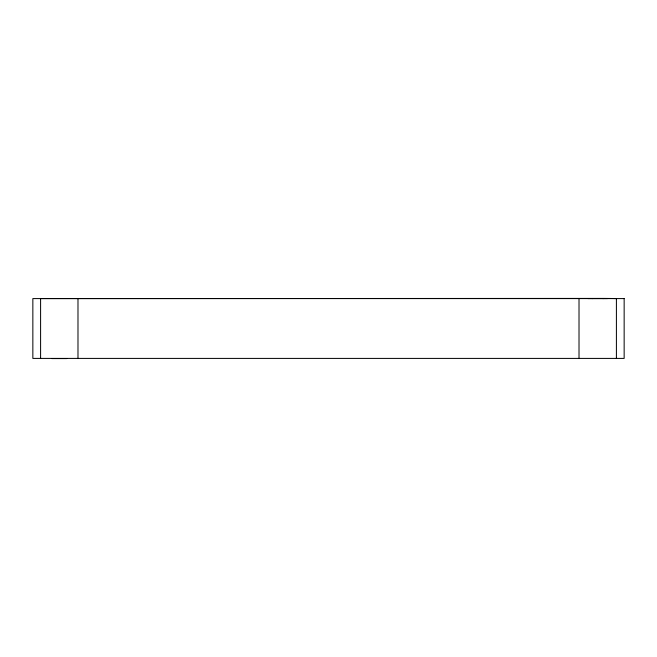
<?xml version="1.0" encoding="UTF-8"?>
<svg xmlns="http://www.w3.org/2000/svg" width="657" height="657" viewBox="0 0 657 657"><rect width="100%" height="100%" fill="white"/><g stroke="black" fill="none" stroke-linecap="round" stroke-linejoin="round"><path stroke-width="0.99" d="M602.789 298.582L607.528 298.582M587.9 298.582L603.43 298.565M51.813 358.582L66.768 358.582M591.99 298.549L592.63 298.582M616.406 298.582L616.406 358.41M579.014 298.582L579.014 358.41M77.986 298.582L77.986 358.41M40.594 358.41L40.594 298.582L597.714 298.418A26.428 0.813 -0.2 0 1 616.241 298.59M624.15 298.582L32.85 298.582L32.85 358.41L624.15 358.41L624.15 298.582"/></g></svg>
